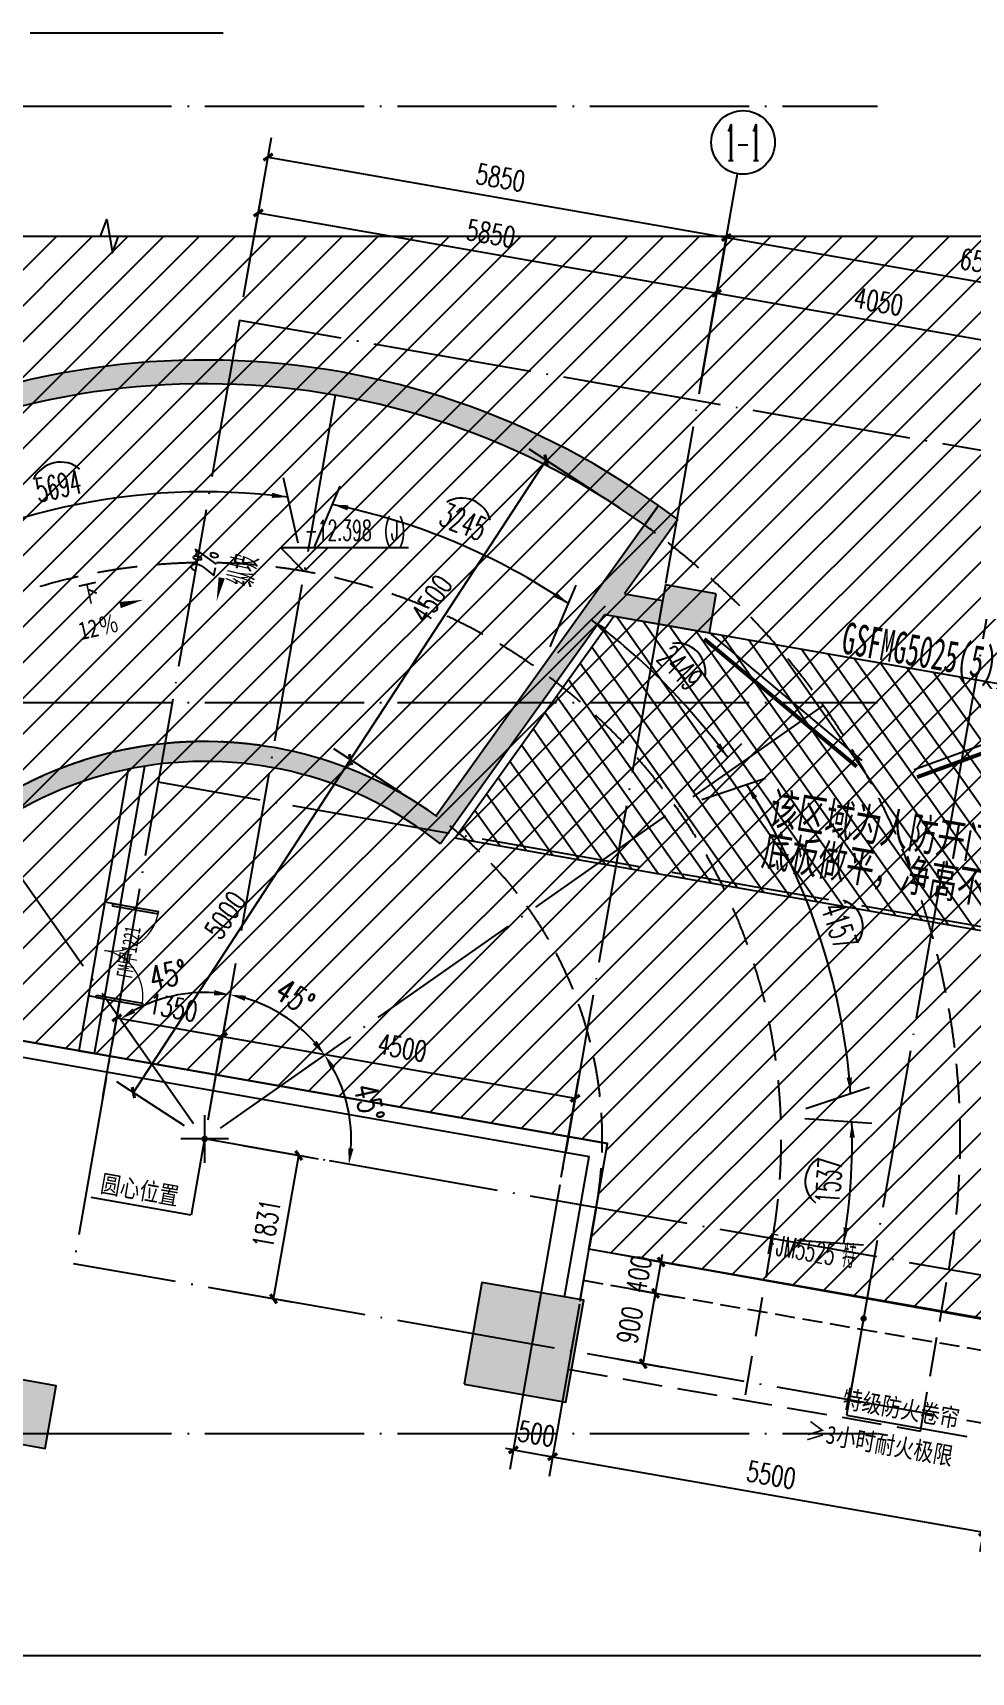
# Model space of a CAD drawing. Header units: millimetres. Extents: x 434053 to 1059003, y -2417481 to 936527.
# Drawn here: x 612413 to 624210, y -2043974 to -2023349 of the extents above; entities that cross this region are included whole.
import ezdxf
from ezdxf.enums import TextEntityAlignment as Align

# ---------------------------------------------------------------- set-up
doc = ezdxf.new("R2010")
doc.units = ezdxf.units.MM
doc.header["$LTSCALE"] = 1000
doc.header["$MEASUREMENT"] = 0
for name, pattern in [('DASH', [0.35, 0.25, -0.1]), ('DASHED2', [0.375, 0.25, -0.125]), ('DOTE', [2.42, 2, -0.2, 0.02, -0.2])]:
    doc.linetypes.add(name, pattern=pattern)
doc.layers.get('Defpoints').update_dxf_attribs({"color": 6})
for name, color, linetype in [('A-ANNO-DIMS', 3, 'Continuous'), ('A-ANNO-ELEV', 3, 'Continuous'), ('A-ANNO-LEAD', 3, 'Continuous'), ('A-ANNO-SYMB', 3, 'Continuous'), ('A-AXIS', 16, 'DOTE'), ('A-COLS', 6, 'Continuous'), ('A_WALL(防火墙)', 151, 'Continuous'), ('AXIS', 3, 'Continuous'), ('AXIS_TEXT', 7, 'Continuous'), ('COLUMN', 5, 'Continuous'), ('DIM_SYMB', 3, 'Continuous'), ('DOTE', 16, 'DOTE'), ('PUB_DIM', 83, 'Continuous'), ('PUB_HATCH', 8, 'Continuous'), ('PUB_TEXT', 7, 'Continuous'), ('WINDOW_TEXT', 7, 'Continuous'), ('人防墙', 6, 'Continuous'), ('人防平时标注', 42, 'Continuous'), ('人防门', 60, 'Continuous'), ('人防门编号', 73, 'Continuous'), ('车道中心线', 6, 'Continuous'), ('防火卷帘', 141, 'Continuous')]:
    doc.layers.add(name, color=color, linetype=linetype)
doc.layers.add('A-ANNO-TEXT', color=7, linetype='Continuous', lineweight=25)
doc.styles.add('_TCH_AXIS', font='COMPLEX', dxfattribs={"bigfont": 'GBCBIG'})
doc.styles.add('_TCH_DIM', font='SIMPLEX.shx', dxfattribs={"width": 0.8, "height": 3, "bigfont": 'GBCBIG.shx'})
doc.styles.add('_TCH_DIM_T3', font='SIMPLEX', dxfattribs={"width": 0.705882, "bigfont": 'GBCBIG'})
doc.styles.add('_TCH_WINDOW', font='SIMPLEX.shx', dxfattribs={"width": 0.8, "height": 3.5, "bigfont": 'GBCBIG.shx'})
doc.styles.add('COMPLEX', font='COMPLEX')
doc.styles.add('宋体', font='', dxfattribs={"width": 0.8})
doc.styles.add('标注宋体', font='', dxfattribs={"width": 0.6})
doc.styles.get('宋体').set_extended_font_data('SimSun')
doc.styles.get('标注宋体').set_extended_font_data('NSimSun')
doc.dimstyles.new('_TCH_ARCH&&100', dxfattribs={"dimtxt": 255, "dimasz": 100, "dimexe": 250, "dimexo": 300, "dimgap": 122.5, "dimtad": 1, "dimdec": 0, "dimzin": 0, "dimdsep": 46, "dimtxsty": '_TCH_DIM_T3', "dimblk": 'ARCHTICK', "dimcen": 0.09, "dimclrt": 7, "dimazin": 2, "dimtfac": 1, "dimtdec": 0, "dimtix": 1, "dimtmove": 2, "dimatfit": 3, "dimfxl": 1, "dimtolj": 1, "dimtzin": 0, "dimarcsym": 0})
doc.dimstyles.new('_TCH_ARROW&&100', dxfattribs={"dimtxt": 297.5, "dimasz": 200, "dimexe": 250, "dimexo": 300, "dimgap": 126.25, "dimtad": 1, "dimdec": 0, "dimzin": 0, "dimdsep": 46, "dimtxsty": '_TCH_DIM_T3', "dimcen": 0.09, "dimclrt": 7, "dimazin": 2, "dimtfac": 1, "dimtdec": 0, "dimtix": 1, "dimtmove": 2, "dimatfit": 3, "dimfxl": 1, "dimtolj": 1, "dimtzin": 0, "dimarcsym": 0})

# ---------------------------------------------------------------- blocks, each defined once
blk = doc.blocks.new('_FZH')
blk.add_lwpolyline([(-0.5, -0.5), (0.5, -0.5), (0.5, 0.5), (-0.5, 0.5)], close=True)
at = {"layer": 'PUB_HATCH'}
blk.add_solid([(-0.5, -0.5), (0.5, -0.5), (-0.5, 0.5), (0.5, 0.5)], dxfattribs=at)
blk = doc.blocks.new('sdfsfhfgh')
at = {"layer": 'A-COLS', "xscale": 800.000000000734, "yscale": 499.9999999984754, "zscale": 499.9999999984754, "rotation": 260.0413192127683}
blk.add_blockref('_FZH', (5359, 66551), dxfattribs=at)
blk = doc.blocks.new('asdfagfagasdgagadfgsdhgd$DorLib2D$00000211')
at = {"color": 0}
for p, q in [((-0.5, 0.05), (-0.067, 0.3)), ((0.5, 0.05), (0.067, 0.3))]:
    blk.add_line(p, q, dxfattribs=at)
at = {"color": 0, "const_width": 0.01}
for points in [[(-0.51, 0.0673), (-0.077, 0.3173)], [(0.51, 0.0673), (0.077, 0.3173)]]:
    blk.add_lwpolyline(points, dxfattribs=at)
blk = doc.blocks.new('asdfagfagasdgagadfgsdhgd$DorLib2D$00000002')
for p, q in [((-0.5, 0), (-0.5, 0.4875)), ((-0.475, 0.4875), (-0.5, 0.4875)), ((-0.475, 0), (-0.475, 0.4875)), ((0.475, 0), (0.475, 0.4875)), ((0.475, 0.4875), (0.5, 0.4875)), ((0.5, 0), (0.5, 0.4875)), ((-0.5, 0), (-0.475, 0)), ((0.5, 0), (0.475, 0))]:
    blk.add_line(p, q)
at = {"lineweight": 13}
for centre, start, end in [((-0.4875, 0), 0, 88.53072), ((0.4875, 0), 91.46928, 180)]:
    blk.add_arc(centre, 0.4875, start, end, dxfattribs=at)
blk = doc.blocks.new('asdfagfag20220519-rf2')
at = {"layer": 'PUB_HATCH'}
for points in [[(59465, 30525, 0.318386), (48133, 30580), (48305, 30335, -0.318386), (59290, 30281)], [(59465, 30525), (58657, 29397), (58829, 29323), (59040, 29416), (59709, 30350)], [(59466, 29037), (60106, 28924), (60193, 29417), (59553, 29529)], [(58829, 29323), (58657, 29397), (56670, 26622), (56724, 26268), (58791, 29155)], [(58829, 29323), (58791, 29155), (59466, 29037), (59518, 29332), (59040, 29416)], [(52991, 27244), (52951, 27491, 0.112741), (50889, 26650), (51032, 26446, -0.112741)], [(56724, 26268), (56670, 26622, 0.198519), (52951, 27491), (52991, 27244, -0.212239)]]:
    blk.add_hatch(color=256, dxfattribs=at).paths.add_polyline_path(points)
at = {"layer": '人防平时标注'}
h = blk.add_hatch(dxfattribs=at)
h.set_pattern_fill('ANSI31', color=8, scale=150, angle=-99.9588)
h.set_pattern_definition([(305.0412493, (-1211599, 10061099.1), (194.962199, 136.7232845), [])])
h.paths.add_polyline_path([(65411, 24845), (65411, 24873), (65201, 24948), (65621, 25022), (65411, 25098), (65411, 27993), (58907, 29135), (56906, 26339)])
at = {"layer": '人防墙'}
for p, q in [((59465, 30525), (58657, 29397)), ((59709, 30350), (59040, 29416)), ((59290, 30281), (59465, 30525)), ((59709, 30350), (59465, 30525)), ((59553, 29529), (59466, 29037)), ((60193, 29417), (59553, 29529)), ((58657, 29397), (56670, 26622)), ((59040, 29416), (59518, 29332)), ((59518, 29332), (59466, 29037)), ((60106, 28924), (60193, 29417)), ((58791, 29155), (56724, 26268)), ((58791, 29155), (59466, 29037)), ((59466, 29037), (60106, 28924)), ((52703, 25503), (53009, 27247)), ((52800, 27209), (52506, 25538)), ((52506, 25538), (52703, 25503)), ((52299, 24356), (52178, 23666)), ((52496, 24321), (52299, 24356)), ((52375, 23632), (52496, 24321)), ((52178, 23666), (52375, 23632))]:
    blk.add_line(p, q, dxfattribs=at)
for radius, start, end in [(9800, 54.3983, 125.0412), (9500, 54.3983, 125.0412), (5000, 99.3116, 125.0413), (5000, 54.3983, 99.3116), (4750, 99.3116, 125.0413), (4750, 51.3813, 99.3116)]:
    blk.add_arc((53760, 22557), radius, start, end, dxfattribs=at)
at = {"layer": '人防平时标注'}
blk.add_lwpolyline([(65411, 24845), (56906, 26339), (58907, 29135), (65411, 27993)], dxfattribs=at)
at = {"layer": '人防门'}
for p, q in [((52506, 25538, 0), (52299, 24356, 0)), ((52703, 25503, 0), (52496, 24321, 0))]:
    blk.add_line(p, q, dxfattribs=at)
at = {"layer": '人防门', "ltscale": 1000, "xscale": -5000, "yscale": 5000, "zscale": 500, "rotation": 170.0406541866757}
blk.add_blockref('asdfagfagasdgagadfgsdhgd$DorLib2D$00000211', (62612, 28738), dxfattribs=at)
at = {"layer": '人防门', "xscale": 1200, "yscale": 1200, "zscale": 200, "rotation": 260.0407944790085}
blk.add_blockref('asdfagfagasdgagadfgsdhgd$DorLib2D$00000002', (52501, 24929), dxfattribs=at)
at = {"layer": '人防平时标注', "style": '标注宋体', "width": 0.65}
for s, p in [('该区域为人防开门范围，', (60840, 26534)), ('底板做平，净高不小于2.8米', (60748, 26007))]:
    blk.add_text(s, height=400, rotation=350.0412, dxfattribs=at).set_placement(p)
at = {"layer": '人防门编号', "style": '标注宋体', "width": 0.6}
for s, height, rotation, p in [('GSFMG5025(5)', 400, 350.0412, (61751, 28671)), ('FM甲1221', 200, 80.0402, (52846, 24567))]:
    blk.add_text(s, height=height, rotation=rotation, dxfattribs=at).set_placement(p)
blk = doc.blocks.new('sdfgsdfghfh')
at = {"layer": 'A-AXIS'}
for p, q in [((12449371.2, 1078989.8), (12486866.8, 1078989.8)), ((12449371.2, 1071489.8), (12486866.8, 1071489.8)), ((12449371.2, 1062289.8), (12486866.8, 1062289.8))]:
    blk.add_line(p, q, dxfattribs=at)
blk = doc.blocks.new('_ArchTick')
at = {"color": 0, "linetype": 'ByBlock', "const_width": 0.4}
blk.add_lwpolyline([(-0.5, -0.5), (0.5, 0.5)], dxfattribs=at)
blk = doc.blocks.new('*D2559')
at = {"layer": 'AXIS', "color": 0, "lineweight": -2, "transparency": 16777216}
for p, q in [((20759, 83163), (22047, 82937)), ((19716, 71112), (21800, 82980)), ((18675, 71295), (19963, 71069))]:
    blk.add_line(p, q, dxfattribs=at)
at = {"layer": 'Defpoints', "color": 0, "transparency": 16777216}
for p in [(20463, 83215), (21800, 82980), (18379, 71346)]:
    blk.add_point(p, dxfattribs=at)
at = {"layer": 'AXIS', "color": 0, "lineweight": -2, "transparency": 16777216, "xscale": 100, "yscale": 100, "zscale": 100}
for p, rotation in [((21800, 82980), 80.04131920949962), ((19716, 71112), 260.0413192094996)]:
    blk.add_blockref('_ArchTick', p, dxfattribs=dict(at, rotation=rotation))
at = {"layer": 'AXIS', "color": 7, "transparency": 16777216, "insert": (20512, 77089), "char_height": 255, "attachment_point": 5, "rotation": 80.0413, "style": '_TCH_DIM_T3'}
blk.add_mtext('\\A1;12050', dxfattribs=at)
blk = doc.blocks.new('*D2560')
at = {"layer": 'AXIS', "color": 0, "lineweight": -2, "transparency": 16777216}
for p, q in [((19304, 71184), (20367, 77242)), ((20069, 77294), (20614, 77198)), ((19006, 71237), (19550, 71141))]:
    blk.add_line(p, q, dxfattribs=at)
at = {"layer": 'Defpoints', "color": 0, "transparency": 16777216}
for p in [(19774, 77346), (20367, 77242), (18710, 71288)]:
    blk.add_point(p, dxfattribs=at)
at = {"layer": 'AXIS', "color": 0, "lineweight": -2, "transparency": 16777216, "xscale": 100, "yscale": 100, "zscale": 100}
for p, rotation in [((20367, 77242), 80.04131921271001), ((19304, 71184), 260.04131921271)]:
    blk.add_blockref('_ArchTick', p, dxfattribs=dict(at, rotation=rotation))
at = {"layer": 'AXIS', "color": 7, "transparency": 16777216, "insert": (19589, 74608), "char_height": 255, "attachment_point": 5, "rotation": 80.0413, "style": '_TCH_DIM_T3'}
blk.add_mtext('\\A1;6150', dxfattribs=at)
blk = doc.blocks.new('*D2561')
at = {"layer": 'AXIS', "color": 0, "lineweight": -2, "transparency": 16777216}
for p, q in [((20367, 77242), (21388, 83053)), ((21090, 83105), (21634, 83009)), ((20069, 77294), (20614, 77198))]:
    blk.add_line(p, q, dxfattribs=at)
at = {"layer": 'Defpoints', "color": 0, "transparency": 16777216}
for p in [(20794, 83157), (21388, 83053), (19774, 77346)]:
    blk.add_point(p, dxfattribs=at)
at = {"layer": 'AXIS', "color": 0, "lineweight": -2, "transparency": 16777216, "xscale": 100, "yscale": 100, "zscale": 100}
for p, rotation in [((21388, 83053), 80.04131921271005), ((20367, 77242), 260.0413192127101)]:
    blk.add_blockref('_ArchTick', p, dxfattribs=dict(at, rotation=rotation))
at = {"layer": 'AXIS', "color": 7, "transparency": 16777216, "insert": (20631, 80190), "char_height": 255, "attachment_point": 5, "rotation": 80.0413, "style": '_TCH_DIM_T3'}
blk.add_mtext('\\A1;5900', dxfattribs=at)
blk = doc.blocks.new('*D2562')
at = {"layer": 'AXIS', "color": 0, "lineweight": -2, "transparency": 16777216}
for p, q in [((8682, 85588), (9034, 87593)), ((8991, 87347), (14753, 86336)), ((14444, 84576), (14796, 86582))]:
    blk.add_line(p, q, dxfattribs=at)
at = {"layer": 'Defpoints', "color": 0, "transparency": 16777216}
for p in [(14753, 86336), (8630, 85293), (14392, 84281)]:
    blk.add_point(p, dxfattribs=at)
at = {"layer": 'AXIS', "color": 0, "lineweight": -2, "transparency": 16777216, "xscale": 100, "yscale": 100, "zscale": 100}
for p, rotation in [((8991, 87347), 170.041319212712), ((14753, 86336), 350.0413192127119)]:
    blk.add_blockref('_ArchTick', p, dxfattribs=dict(at, rotation=rotation))
at = {"layer": 'AXIS', "color": 7, "transparency": 16777216, "insert": (11915, 87088), "char_height": 255, "attachment_point": 5, "rotation": 350.0413, "style": '_TCH_DIM_T3'}
blk.add_mtext('\\A1;5850', dxfattribs=at)
blk = doc.blocks.new('*D2563')
at = {"layer": 'AXIS', "color": 0, "lineweight": -2, "transparency": 16777216}
for p, q in [((14444, 84576), (14796, 86582)), ((14753, 86336), (21155, 85211)), ((20846, 83452), (21198, 85458))]:
    blk.add_line(p, q, dxfattribs=at)
at = {"layer": 'Defpoints', "color": 0, "transparency": 16777216}
for p in [(21155, 85211), (14392, 84281), (20794, 83157)]:
    blk.add_point(p, dxfattribs=at)
at = {"layer": 'AXIS', "color": 0, "lineweight": -2, "transparency": 16777216, "xscale": 100, "yscale": 100, "zscale": 100}
for p, rotation in [((14753, 86336), 170.0413192127121), ((21155, 85211), 350.0413192127121)]:
    blk.add_blockref('_ArchTick', p, dxfattribs=dict(at, rotation=rotation))
at = {"layer": 'AXIS', "color": 7, "transparency": 16777216, "insert": (17997, 86020), "char_height": 255, "attachment_point": 5, "rotation": 350.0413, "style": '_TCH_DIM_T3'}
blk.add_mtext('\\A1;6500', dxfattribs=at)
blk = doc.blocks.new('*D2564')
at = {"layer": 'AXIS', "color": 0, "lineweight": -2, "transparency": 16777216}
for p, q in [((8682, 85588), (8911, 86891)), ((8868, 86645), (14630, 85633)), ((14444, 84576), (14673, 85879))]:
    blk.add_line(p, q, dxfattribs=at)
at = {"layer": 'Defpoints', "color": 0, "transparency": 16777216}
for p in [(14630, 85633), (8630, 85293), (14392, 84281)]:
    blk.add_point(p, dxfattribs=at)
at = {"layer": 'AXIS', "color": 0, "lineweight": -2, "transparency": 16777216, "xscale": 100, "yscale": 100, "zscale": 100}
for p, rotation in [((8868, 86645), 170.0413192127131), ((14630, 85633), 350.0413192127131)]:
    blk.add_blockref('_ArchTick', p, dxfattribs=dict(at, rotation=rotation))
at = {"layer": 'AXIS', "color": 7, "transparency": 16777216, "insert": (11792, 86385), "char_height": 255, "attachment_point": 5, "rotation": 350.0413, "style": '_TCH_DIM_T3'}
blk.add_mtext('\\A1;5850', dxfattribs=at)
blk = doc.blocks.new('*D2565')
at = {"layer": 'AXIS', "color": 0, "lineweight": -2, "transparency": 16777216}
for p, q in [((14444, 84576), (14673, 85879)), ((14630, 85633), (18619, 84933)), ((18433, 83876), (18662, 85179))]:
    blk.add_line(p, q, dxfattribs=at)
at = {"layer": 'Defpoints', "color": 0, "transparency": 16777216}
for p in [(18619, 84933), (14392, 84281), (18381, 83581)]:
    blk.add_point(p, dxfattribs=at)
at = {"layer": 'AXIS', "color": 0, "lineweight": -2, "transparency": 16777216, "xscale": 100, "yscale": 100, "zscale": 100}
for p, rotation in [((14630, 85633), 170.0413192127131), ((18619, 84933), 350.0413192127131)]:
    blk.add_blockref('_ArchTick', p, dxfattribs=dict(at, rotation=rotation))
at = {"layer": 'AXIS', "color": 7, "transparency": 16777216, "insert": (16667, 85529), "char_height": 255, "attachment_point": 5, "rotation": 350.0413, "style": '_TCH_DIM_T3'}
blk.add_mtext('\\A1;4050', dxfattribs=at)
blk = doc.blocks.new('*D2566')
at = {"layer": 'AXIS', "color": 0, "lineweight": -2, "transparency": 16777216}
for p, q in [((18433, 83876), (18662, 85179)), ((18619, 84933), (21032, 84509)), ((20846, 83452), (21075, 84755))]:
    blk.add_line(p, q, dxfattribs=at)
at = {"layer": 'Defpoints', "color": 0, "transparency": 16777216}
for p in [(21032, 84509), (18381, 83581), (20794, 83157)]:
    blk.add_point(p, dxfattribs=at)
at = {"layer": 'AXIS', "color": 0, "lineweight": -2, "transparency": 16777216, "xscale": 100, "yscale": 100, "zscale": 100}
for p, rotation in [((18619, 84933), 170.0413192127132), ((21032, 84509), 350.0413192127132)]:
    blk.add_blockref('_ArchTick', p, dxfattribs=dict(at, rotation=rotation))
at = {"layer": 'AXIS', "color": 7, "transparency": 16777216, "insert": (19868, 84967), "char_height": 255, "attachment_point": 5, "rotation": 350.0413, "style": '_TCH_DIM_T3'}
blk.add_mtext('\\A1;2450', dxfattribs=at)
blk = doc.blocks.new('_AXISO')
blk.add_circle((0, 0), 0.5)
at = {"layer": 'AXIS_TEXT', "style": 'COMPLEX', "width": 1.041667}
blk.add_attdef('A', text='', height=0.56, dxfattribs=at).set_placement((-0.25, -0.28), (0.25, -0.28), align=Align.FIT)
blk = doc.blocks.new('*D1590')
at = {"layer": 'A-ANNO-DIMS', "color": 0, "lineweight": -2, "transparency": 16777216}
for p, q in [((614624, -2036970), (614842, -2035729)), ((614799, -2035976), (619231, -2036754)), ((619056, -2037748), (619274, -2036508))]:
    blk.add_line(p, q, dxfattribs=at)
at = {"layer": 'Defpoints', "color": 0, "transparency": 16777216}
for p in [(619231, -2036754), (614572, -2037266), (619004, -2038044)]:
    blk.add_point(p, dxfattribs=at)
at = {"layer": 'A-ANNO-DIMS', "color": 0, "lineweight": -2, "transparency": 16777216, "xscale": 100, "yscale": 100, "zscale": 100}
for p, rotation in [((614799, -2035976), 170.0413192126909), ((619231, -2036754), 350.0413192126909)]:
    blk.add_blockref('_ArchTick', p, dxfattribs=dict(at, rotation=rotation))
at = {"layer": 'A-ANNO-DIMS', "color": 7, "transparency": 16777216, "insert": (617058, -2036118), "char_height": 255, "attachment_point": 5, "rotation": 350.0413, "style": '_TCH_DIM_T3'}
blk.add_mtext('\\A1;4500', dxfattribs=at)
blk = doc.blocks.new('*D1591')
at = {"layer": 'A-ANNO-DIMS', "color": 0, "lineweight": -2, "transparency": 16777216}
for p, q in [((613294, -2036737), (613512, -2035496)), ((613469, -2035742), (614799, -2035976)), ((614624, -2036970), (614842, -2035729))]:
    blk.add_line(p, q, dxfattribs=at)
at = {"layer": 'Defpoints', "color": 0, "transparency": 16777216}
for p in [(614799, -2035976), (613242, -2037032), (614572, -2037266)]:
    blk.add_point(p, dxfattribs=at)
at = {"layer": 'A-ANNO-DIMS', "color": 0, "lineweight": -2, "transparency": 16777216, "xscale": 100, "yscale": 100, "zscale": 100}
for p, rotation in [((613469, -2035742), 170.0413192126913), ((614799, -2035976), 350.0413192126913)]:
    blk.add_blockref('_ArchTick', p, dxfattribs=dict(at, rotation=rotation))
at = {"layer": 'A-ANNO-DIMS', "color": 7, "transparency": 16777216, "insert": (614177, -2035613), "char_height": 255, "attachment_point": 5, "rotation": 350.0413, "style": '_TCH_DIM_T3'}
blk.add_mtext('\\A1;1350', dxfattribs=at)
blk = doc.blocks.new('*D1601')
at = {"layer": 'A-ANNO-DIMS', "color": 0, "lineweight": -2, "transparency": 16777216}
for p, q in [((615999, -2036265), (615876, -2036351)), ((616289, -2037567), (616141, -2037541))]:
    blk.add_line(p, q, dxfattribs=at)
blk.add_arc((614572, -2037266), 1843, 356.2613, 28.8208, dxfattribs=at)
at = {"layer": 'A-ANNO-DIMS', "color": 0, "transparency": 16777216}
for points in [[(616159, -2036395), (616215, -2036359), (616081, -2036207)], [(616444, -2037390), (616378, -2037382), (616387, -2037584)]]:
    blk.add_solid(points, dxfattribs=at)
at = {"layer": 'Defpoints', "color": 0, "transparency": 16777216}
for p in [(616245, -2036093), (616408, -2037104), (614572, -2037266), (616584, -2037619)]:
    blk.add_point(p, dxfattribs=at)
at = {"layer": 'A-ANNO-DIMS', "color": 7, "transparency": 16777216, "insert": (616640, -2036806), "char_height": 297.5, "attachment_point": 5, "rotation": 282.5411, "style": '_TCH_DIM_T3'}
blk.add_mtext('\\A1;45°', dxfattribs=at)
blk = doc.blocks.new('*D1602')
at = {"layer": 'A-ANNO-DIMS', "color": 0, "lineweight": -2, "transparency": 16777216}
for p, q in [((614874, -2035549), (614848, -2035696)), ((615999, -2036265), (615876, -2036351))]:
    blk.add_line(p, q, dxfattribs=at)
blk.add_arc((614572, -2037266), 1843, 41.2617, 73.8208, dxfattribs=at)
at = {"layer": 'A-ANNO-DIMS', "color": 0, "transparency": 16777216}
for points in [[(615078, -2035528), (615093, -2035463), (614891, -2035450)], [(615984, -2036029), (615931, -2036071), (616081, -2036207)]]:
    blk.add_solid(points, dxfattribs=at)
at = {"layer": 'Defpoints', "color": 0, "transparency": 16777216}
for p in [(614925, -2035253), (615756, -2035853), (616245, -2036093), (614572, -2037266)]:
    blk.add_point(p, dxfattribs=at)
at = {"layer": 'A-ANNO-DIMS', "color": 7, "transparency": 16777216, "insert": (615709, -2035478), "char_height": 297.5, "attachment_point": 5, "rotation": 327.5412, "style": '_TCH_DIM_T3'}
blk.add_mtext('\\A1;45°', dxfattribs=at)
blk = doc.blocks.new('*D1603')
at = {"layer": 'A-ANNO-DIMS', "color": 0, "lineweight": -2, "transparency": 16777216}
for p, q in [((614874, -2035549), (614848, -2035696)), ((613571, -2035838), (613657, -2035961))]:
    blk.add_line(p, q, dxfattribs=at)
blk.add_arc((614572, -2037266), 1843, 86.2617, 118.8208, dxfattribs=at)
at = {"layer": 'A-ANNO-DIMS', "color": 0, "transparency": 16777216}
for points in [[(614696, -2035393), (614688, -2035460), (614891, -2035450)], [(613701, -2035679), (613666, -2035623), (613514, -2035757)]]:
    blk.add_solid(points, dxfattribs=at)
at = {"layer": 'Defpoints', "color": 0, "transparency": 16777216}
for p in [(614925, -2035253), (614410, -2035430), (613399, -2035593), (614572, -2037266)]:
    blk.add_point(p, dxfattribs=at)
at = {"layer": 'A-ANNO-DIMS', "color": 7, "transparency": 16777216, "insert": (614112, -2035198), "char_height": 297.5, "attachment_point": 5, "rotation": 12.5412, "style": '_TCH_DIM_T3'}
blk.add_mtext('\\A1;45°', dxfattribs=at)
blk = doc.blocks.new('*D1604')
at = {"layer": 'A-ANNO-DIMS', "color": 0, "lineweight": -2, "transparency": 16777216}
for p, q in [((615050, -2037349), (616002, -2037517)), ((615439, -2039277), (615756, -2037473)), ((614733, -2039153), (615686, -2039320))]:
    blk.add_line(p, q, dxfattribs=at)
at = {"layer": 'Defpoints', "color": 0, "transparency": 16777216}
for p in [(614754, -2037298), (615756, -2037473), (614438, -2039101)]:
    blk.add_point(p, dxfattribs=at)
at = {"layer": 'A-ANNO-DIMS', "color": 0, "lineweight": -2, "transparency": 16777216, "xscale": 100, "yscale": 100, "zscale": 100}
for p, rotation in [((615756, -2037473), 80.04131921270793), ((615439, -2039277), 260.0413192127079)]:
    blk.add_blockref('_ArchTick', p, dxfattribs=dict(at, rotation=rotation))
at = {"layer": 'A-ANNO-DIMS', "color": 7, "transparency": 16777216, "insert": (615352, -2038332), "char_height": 255, "attachment_point": 5, "rotation": 80.0413, "style": '_TCH_DIM_T3'}
blk.add_mtext('\\A1;1831', dxfattribs=at)
blk = doc.blocks.new('*D1605')
at = {"layer": 'A-ANNO-DIMS', "color": 0, "lineweight": -2, "transparency": 16777216}
for p, q in [((617051, -2032913), (616198, -2032357)), ((613677, -2036682), (616407, -2032493)), ((614321, -2037102), (613467, -2036545))]:
    blk.add_line(p, q, dxfattribs=at)
at = {"layer": 'Defpoints', "color": 0, "transparency": 16777216}
for p in [(616407, -2032493), (617303, -2033077), (614572, -2037266)]:
    blk.add_point(p, dxfattribs=at)
at = {"layer": 'A-ANNO-DIMS', "color": 0, "lineweight": -2, "transparency": 16777216, "xscale": 100, "yscale": 100, "zscale": 100}
for p, rotation in [((616407, -2032493), 56.89911814805754), ((613677, -2036682), 236.8991181480575)]:
    blk.add_blockref('_ArchTick', p, dxfattribs=dict(at, rotation=rotation))
at = {"layer": 'A-ANNO-DIMS', "color": 7, "transparency": 16777216, "insert": (614833, -2034451), "char_height": 255, "attachment_point": 5, "rotation": 56.8991, "style": '_TCH_DIM_T3'}
blk.add_mtext('\\A1;5000', dxfattribs=at)
blk = doc.blocks.new('*D1606')
at = {"layer": 'A-ANNO-DIMS', "color": 0, "lineweight": -2, "transparency": 16777216}
for p, q in [((616407, -2032493), (618865, -2028724)), ((619509, -2029144), (618655, -2028587)), ((617051, -2032913), (616198, -2032357))]:
    blk.add_line(p, q, dxfattribs=at)
at = {"layer": 'Defpoints', "color": 0, "transparency": 16777216}
for p in [(618865, -2028724), (619760, -2029308), (617303, -2033077)]:
    blk.add_point(p, dxfattribs=at)
at = {"layer": 'A-ANNO-DIMS', "color": 0, "lineweight": -2, "transparency": 16777216, "xscale": 100, "yscale": 100, "zscale": 100}
for p, rotation in [((618865, -2028724), 56.89911814805679), ((616407, -2032493), 236.8991181480568)]:
    blk.add_blockref('_ArchTick', p, dxfattribs=dict(at, rotation=rotation))
at = {"layer": 'A-ANNO-DIMS', "color": 7, "transparency": 16777216, "insert": (617427, -2030472), "char_height": 255, "attachment_point": 5, "rotation": 56.8991, "style": '_TCH_DIM_T3'}
blk.add_mtext('\\A1;4500', dxfattribs=at)
blk = doc.blocks.new('*D1607')
at = {"layer": 'A-ANNO-DIMS', "color": 0, "lineweight": -2, "transparency": 16777216}
for p, q in [((618791, -2039257), (618411, -2041423)), ((619284, -2039343), (618903, -2041510)), ((618454, -2041177), (618356, -2041160)), ((618454, -2041177), (618947, -2041263)), ((618947, -2041263), (619045, -2041281))]:
    blk.add_line(p, q, dxfattribs=at)
at = {"layer": 'Defpoints', "color": 0, "transparency": 16777216}
for p in [(618843, -2038961), (619336, -2039048), (618947, -2041263)]:
    blk.add_point(p, dxfattribs=at)
at = {"layer": 'A-ANNO-DIMS', "color": 0, "lineweight": -2, "transparency": 16777216, "xscale": 100, "yscale": 100, "zscale": 100}
for p, rotation in [((618454, -2041177), 350.0413192125338), ((618947, -2041263), 170.0413192125338)]:
    blk.add_blockref('_ArchTick', p, dxfattribs=dict(at, rotation=rotation))
at = {"layer": 'A-ANNO-DIMS', "color": 7, "transparency": 16777216, "insert": (618744, -2040974), "char_height": 255, "attachment_point": 5, "rotation": 350.0413, "style": '_TCH_DIM_T3'}
blk.add_mtext('\\A1;500', dxfattribs=at)
blk = doc.blocks.new('*D1608')
at = {"layer": 'A-ANNO-DIMS', "color": 0, "lineweight": -2, "transparency": 16777216}
for p, q in [((619284, -2039343), (618903, -2041510)), ((624701, -2040294), (624320, -2042461)), ((618947, -2041263), (624364, -2042214))]:
    blk.add_line(p, q, dxfattribs=at)
at = {"layer": 'Defpoints', "color": 0, "transparency": 16777216}
for p in [(619336, -2039048), (624753, -2039999), (624364, -2042214)]:
    blk.add_point(p, dxfattribs=at)
at = {"layer": 'A-ANNO-DIMS', "color": 0, "lineweight": -2, "transparency": 16777216, "xscale": 100, "yscale": 100, "zscale": 100}
for p, rotation in [((618947, -2041263), 170.0413192125232), ((624364, -2042214), 350.0413192125233)]:
    blk.add_blockref('_ArchTick', p, dxfattribs=dict(at, rotation=rotation))
at = {"layer": 'A-ANNO-DIMS', "color": 7, "transparency": 16777216, "insert": (621698, -2041493), "char_height": 255, "attachment_point": 5, "rotation": 350.0413, "style": '_TCH_DIM_T3'}
blk.add_mtext('\\A1;5500', dxfattribs=at)
blk = doc.blocks.new('*D1610')
at = {"layer": 'Defpoints', "color": 0, "transparency": 16777216}
for p in [(619631, -2039099), (620242, -2039207), (619475, -2039985)]:
    blk.add_point(p, dxfattribs=at)
at = {"layer": 'PUB_DIM', "color": 0, "lineweight": -2, "transparency": 16777216}
for p, q in [((619926, -2039151), (620488, -2039250)), ((620086, -2040093), (620242, -2039207)), ((619771, -2040037), (620333, -2040136))]:
    blk.add_line(p, q, dxfattribs=at)
at = {"layer": 'PUB_DIM', "color": 0, "lineweight": -2, "transparency": 16777216, "xscale": 100, "yscale": 100, "zscale": 100}
for p, rotation in [((620242, -2039207), 80.02486925593269), ((620086, -2040093), 260.0248692559326)]:
    blk.add_blockref('_ArchTick', p, dxfattribs=dict(at, rotation=rotation))
at = {"layer": 'PUB_DIM', "color": 7, "transparency": 16777216, "insert": (619918, -2039607), "char_height": 255, "attachment_point": 5, "rotation": 80.0249, "style": '_TCH_DIM_T3'}
blk.add_mtext('\\A1;900', dxfattribs=at)
blk = doc.blocks.new('*D1611')
at = {"layer": 'Defpoints', "color": 0, "transparency": 16777216}
for p in [(619700, -2038705), (620312, -2038813), (619631, -2039099)]:
    blk.add_point(p, dxfattribs=at)
at = {"layer": 'PUB_DIM', "color": 0, "lineweight": -2, "transparency": 16777216}
for p, q in [((619996, -2038757), (620558, -2038856)), ((620242, -2039207), (620312, -2038813)), ((620312, -2038813), (620329, -2038714)), ((619926, -2039151), (620488, -2039250)), ((620242, -2039207), (620225, -2039305))]:
    blk.add_line(p, q, dxfattribs=at)
at = {"layer": 'PUB_DIM', "color": 0, "lineweight": -2, "transparency": 16777216, "xscale": 100, "yscale": 100, "zscale": 100}
for p, rotation in [((620312, -2038813), 260.0248692559326), ((620242, -2039207), 80.02486925593254)]:
    blk.add_blockref('_ArchTick', p, dxfattribs=dict(at, rotation=rotation))
at = {"layer": 'PUB_DIM', "color": 7, "transparency": 16777216, "insert": (620031, -2038966), "char_height": 255, "attachment_point": 5, "rotation": 80.0249, "style": '_TCH_DIM_T3'}
blk.add_mtext('\\A1;400', dxfattribs=at)
blk = doc.blocks.new('$DorLib2D$00000037')
at = {"linetype": 'DASH'}
blk.add_line((0.5, 0), (-0.5, 0), dxfattribs=at)
blk = doc.blocks.new('gbsfdgdreer')
at = {"layer": 'A-AXIS'}
for p, q in [((14753, 86335.5), (12308.3, 72412.5)), ((18742, 85635.2), (16297.3, 71712.1)), ((8630.4, 85292.6), (6546.5, 73424.2)), ((21828.3, 82975.3), (8630.4, 85292.6)), ((21155, 85211.5), (18710.4, 71288.4)), ((20808, 77164.2), (7610, 79481.5)), ((19744.4, 71106.8), (6546.5, 73424.2))]:
    blk.add_line(p, q, dxfattribs=at)
at = {"layer": 'AXIS'}
for p, q in [((14419, 84433.6), (14893.9, 87138)), ((18408, 83733.2), (18882.9, 86437.6)), ((20821.1, 83309.5), (21295.9, 86013.9)), ((20475.4, 83212.8), (22046.5, 82937)), ((19455, 77401.7), (21026.2, 77125.9)), ((18391.5, 71344.4), (19962.6, 71068.5))]:
    blk.add_line(p, q, dxfattribs=at)
for centre in [(22401.1, 82874.7), (21380.8, 77063.6), (20317.2, 71006.3)]:
    blk.add_circle(centre, 360, dxfattribs=at)
ref = blk.add_blockref('_AXISO', (14963.1, 87532), dxfattribs=dict(at, xscale=800, yscale=800, zscale=800))
ref.add_attrib('A', '1-1', dxfattribs={"layer": 'AXIS_TEXT', "height": 452.55, "style": '_TCH_AXIS', "width": 0.42}).set_placement((14736.8, 87305.7), (15189.3, 87305.7), align=Align.FIT)
ref = blk.add_blockref('_AXISO', (18952, 86831.6), dxfattribs=dict(at, xscale=800, yscale=800, zscale=800))
ref.add_attrib('A', '1-2', dxfattribs={"layer": 'AXIS_TEXT', "height": 452.55, "style": '_TCH_AXIS', "width": 0.381818}).set_placement((18725.8, 86605.3), (19178.3, 86605.3), align=Align.FIT)
ref = blk.add_blockref('_AXISO', (21365.1, 86407.9), dxfattribs=dict(at, xscale=800, yscale=800, zscale=800))
ref.add_attrib('A', '1-3', dxfattribs={"layer": 'AXIS_TEXT', "height": 452.55, "style": '_TCH_AXIS', "width": 0.381818}).set_placement((21138.8, 86181.6), (21591.4, 86181.6), align=Align.FIT)
at = {"layer": 'AXIS_TEXT', "style": '_TCH_AXIS'}
for s, width, p, p2 in [('1-M', 0.33871, (22197.4, 82671.1), (22604.7, 82671.1)), ('1-L', 0.375, (21177.1, 76859.9), (21584.4, 76859.9)), ('1-K', 0.35, (20113.5, 70802.6), (20520.8, 70802.6))]:
    blk.add_text(s, height=407.29, dxfattribs=dict(at, width=width)).set_placement(p, p2, align=Align.FIT)
at = {"layer": 'AXIS'}
for p1, p2, distance, picture, middle in [((8630.4, 85292.6), (14392.2, 84280.9), 2086.1, '*D2562', (11915.3, 87087.6)), ((8630.4, 85292.6), (14392.2, 84280.9), 1372.9, '*D2564', (11792, 86385.2)), ((14392.2, 84280.9), (20794.3, 83156.8), 2086.1, '*D2563', (17997.2, 86019.7)), ((14392.2, 84280.9), (18381.2, 83580.5), 1372.9, '*D2565', (16667.4, 85529.2)), ((18381.2, 83580.5), (20794.3, 83156.8), 1372.9, '*D2566', (19868.4, 84967.1)), ((18379.5, 71346.5), (20463.4, 83214.9), -1357.3, '*D2559', (20512.1, 77089.2)), ((19773.9, 77345.7), (20794.3, 83156.8), -602.4, '*D2561', (20631.2, 80190.3))]:
    dim = blk.add_aligned_dim(p1=p1, p2=p2, distance=distance, dimstyle='_TCH_ARCH&&100', dxfattribs=at)
    dim.commit()
    dim.dimension.update_dxf_attribs({"geometry": picture, "text_midpoint": middle})
dim = blk.add_linear_dim(base=(20367.3, 77241.5), p1=(18710.4, 71288.4), p2=(19773.9, 77345.7), angle=80.04132, dimstyle='_TCH_ARCH&&100', dxfattribs=at)
dim.commit()
dim.dimension.update_dxf_attribs({"geometry": '*D2560', "text_midpoint": (19589.3, 74608.2), "dimtype": 161})

msp = doc.modelspace()

# ---------------------------------------------------------------- hatches: boundary and pattern name
h = msp.add_hatch()
h.set_pattern_fill('ANSI31', color=8, scale=200)
h.set_pattern_definition([(45, (-1713816.56, -1484594.14), (-224.506403, 224.506403), [])])
h.paths.add_polyline_path([(626240.9, -2039873.9), (619404.9, -2038653.7), (619638.5, -2037323.5), (611373.6, -2035872.3), (600532.7, -2035872.3), (600532.7, -2025908.4), (626223.6, -2025908.4)])

# ---------------------------------------------------------------- linework, layer by layer
at = {"color": 8}
msp.add_lwpolyline([(626240.9, -2039873.9), (619404.9, -2038653.7), (619638.5, -2037323.5), (611373.6, -2035872.3), (600532.7, -2035872.3), (600532.7, -2025908.4), (626223.6, -2025908.4)], close=True, dxfattribs=at)
at = {"color": 31, "linetype": 'DASH', "ltscale": 2}
msp.add_lwpolyline([(617482.8, -2033200.1, -0.288436), (619496.8, -2038130.3), (619140, -2040162.1), (623572.2, -2040940.3), (623929, -2038908.5, 0.2884342), (620102.5, -2029541.2)], format="xyb", dxfattribs=at)
msp.add_arc((614572.1, -2037265.6), 5000, 81.94346, 125.04125, dxfattribs=at)
at = {"layer": 'A-ANNO-DIMS'}
for p, q in [((615746.8, -2029768.9), (615563.9, -2028946.9)), ((615949.9, -2029829.6), (616276, -2029053.1)), ((618916.6, -2031075.4), (619242.7, -2030299)), ((619014, -2031151.5), (619612.3, -2030559)), ((620729.3, -2032883.7), (621327.7, -2032291.2)), ((620824.1, -2032996.4), (621622.2, -2032727.6)), ((622133, -2036882.1), (622931, -2036613.3)), ((622120.6, -2037009.2), (622960.8, -2037066.3)), ((622016.7, -2038540), (622856.9, -2038597.1))]:
    msp.add_line(p, q, dxfattribs=at)
for points in [[(615618.2, -2029190.9, 0, 66, 0), (615419.6, -2029167.7, 66, 0, 0)], [(616374.8, -2029325.5, 66, 0, 0), (616179.2, -2029283.6, 0, 0, 0)], [(619145.9, -2030529.5, 0, 66, 0), (618979.1, -2030419.2, 66, 0, 0)], [(619593.6, -2030856.3, 66, 0, 0), (619434.7, -2030734.9, 0, 0, 0)], [(621150, -2032467.1, 0, 66, 0), (621030.2, -2032307, 66, 0, 0)], [(621492.7, -2032976.1, 66, 0, 0), (621385.3, -2032807.4, 0, 0, 0)], [(622694.1, -2036693.1, 0, 66, 0), (622677.6, -2036493.8, 66, 0, 0)], [(622714.3, -2037249.3, 66, 0, 0), (622711.4, -2037049.3, 0, 0, 0)], [(622607.5, -2038580.1, 0, 66, 0), (622637.3, -2038382.4, 66, 0, 0)]]:
    msp.add_lwpolyline(points, format="xyseb", dxfattribs=at)
at = {"layer": 'A-ANNO-DIMS', "color": 7}
for centre, radius, start, end in [((612761.7, -2029126.8), 376.9, 49.79376, 155.28874), ((617803.6, -2029570.8), 368.9, 13.85791, 120.5822), ((620507.9, -2031387.6), 361, 350.72985, 98.71026), ((622510.6, -2034591.6), 337.9, 322.65647, 74.57436), ((622461.5, -2037801.3), 337.9, 120.15647, 232.07436)]:
    msp.add_arc(centre, radius, start, end, dxfattribs=at)
at = {"layer": 'A-ANNO-DIMS'}
for start, end in [(82.61848, 122.46402), (55.82371, 78.6164), (36.11031, 53.3298), (4.03191, 33.19892), (350.7089, 1.52193)]:
    msp.add_arc((614572.1, -2037265.6), 8142.1, start, end, dxfattribs=at)
at = {"layer": 'A-ANNO-ELEV'}
for p, q in [((615826, -2030124.8), (615526, -2029824.8)), ((615526, -2029824.8), (617136.5, -2029824.8)), ((615826, -2030124.8), (616126, -2029824.8))]:
    msp.add_line(p, q, dxfattribs=at)
at = {"layer": 'A-ANNO-LEAD'}
msp.add_line((612379.8, -2023348.6), (614807.7, -2023348.6), dxfattribs=at)
at = {"layer": 'A-ANNO-SYMB'}
for points in [[(600532.7, -2025908.4), (613265.6, -2025908.4), (613342.1, -2025698.4), (613416.1, -2026118.4), (613490.6, -2025908.4), (626223.6, -2025908.4)], [(583637.1, -2043764.3), (604817.8, -2043764.3), (604894.3, -2043554.3), (604968.3, -2043974.3), (605042.8, -2043764.3), (626223.6, -2043764.3)]]:
    msp.add_lwpolyline(points, dxfattribs=at)
at = {"layer": 'A_WALL(防火墙)'}
for p, q in [((611373.6, -2035872.3), (619638.3, -2037323.5)), ((611356.2, -2036072.3), (619406.8, -2037485.9)), ((619293.5, -2039287.4), (619638.3, -2037323.5)), ((619096.5, -2039252.8), (619406.8, -2037485.9))]:
    msp.add_line(p, q, dxfattribs=at)
at = {"layer": 'AXIS'}
for p, q in [((614572.1, -2037265.6), (614403.6, -2038225.6)), ((614403.6, -2038225.6), (613147.3, -2038004)), ((622857.5, -2039525.3), (622642.4, -2040741.9)), ((622642.4, -2040741.9), (624155.3, -2041008.7))]:
    msp.add_line(p, q, dxfattribs=at)
msp.add_lwpolyline([(612521.7, -2030771.1, 0, 0, 0), (613802.5, -2030482.3, 0, 80, 0), (613509.9, -2030548.3, 0, 0, 0)], format="xyseb", dxfattribs=at)
at = {"layer": 'AXIS', "const_width": 40}
for points in [[(614579, -2037246.8, 1), (614565.3, -2037284.4, 1)], [(622864.3, -2039506.5, 1), (622850.7, -2039544, 1)]]:
    msp.add_lwpolyline(points, format="xyb", close=True, dxfattribs=at)
at = {"layer": 'DIM_SYMB'}
msp.add_lwpolyline([(614911.8, -2029640.3, 0, 0, 0), (614723.7, -2030498.9, 0, 80, 0), (614787.9, -2030205.9, 0, 0, 0)], format="xyseb", dxfattribs=at)
at = {"layer": 'DOTE', "color": 1}
for p, q in [((616215.1, -2027908.7), (614572.1, -2037265.6)), ((609117.6, -2029487.6), (614572.1, -2037265.6)), ((622350.2, -2031811), (614572.1, -2037265.6)), ((614572.1, -2036965.6), (614572.1, -2037565.6)), ((614872.1, -2037265.6), (614272.1, -2037265.6)), ((625406.3, -2039167.9), (614572.1, -2037265.6))]:
    msp.add_line(p, q, dxfattribs=at)
at = {"layer": '车道中心线', "linetype": 'DASHED2', "ltscale": 2}
msp.add_line((621712.9, -2038519.4), (621356.1, -2040551.2), dxfattribs=at)
msp.add_arc((614572.1, -2037265.6), 7250, 350.04125, 125.04125, dxfattribs=at)
at = {"layer": '防火卷帘', "linetype": 'DASH'}
msp.add_line((624752.7, -2039998.8), (619335.6, -2039047.6), dxfattribs=at)

# ---------------------------------------------------------------- block references
for name, p in [('sdfsfhfgh', (607032.7, -2107272.3)), ('gbsfdgdreer', (606379.3, -2112259.5))]:
    msp.add_blockref(name, p)
at = {"layer": 'A_WALL(防火墙)'}
msp.add_blockref('sdfgsdfghfh', (-11863834.1, -3103262.1), dxfattribs=at)
at = {"layer": 'COLUMN', "color": 6, "xscale": 1299.999999999693, "yscale": 1299.999999999693, "zscale": 1299.999999999693, "rotation": 350.0413192126109}
msp.add_blockref('_FZH', (618587.2, -2039823.3), dxfattribs=at)
at = {"layer": '人防墙'}
msp.add_blockref('asdfagfag20220519-rf2', (560812.4, -2059822.2, 0), dxfattribs=at)
at = {"layer": '防火卷帘', "xscale": -5500, "yscale": -5500, "zscale": 100, "rotation": 170.0413192126689}
msp.add_blockref('$DorLib2D$00000037', (622113.3, -2039129.3), dxfattribs=at)

# ---------------------------------------------------------------- texts
at = {"layer": 'A-ANNO-DIMS', "color": 7, "style": '_TCH_DIM', "width": 0.564706}
for s, rotation, p in [('5694', 12.54125, (612483.9, -2029259.6)), ('3245', 337.22005, (617500.7, -2029527.5)), ('2449', 314.72005, (620241.8, -2031240.1)), ('4157', 288.61541, (622318.6, -2034360.8)), ('1537', 86.11541, (622550.6, -2038088))]:
    msp.add_text(s, height=297.5, rotation=rotation, dxfattribs=at).set_placement(p)
at = {"layer": 'A-ANNO-TEXT', "style": '_TCH_DIM', "width": 0.564706}
for s, p in [('-12.398', (615834.1, -2029734.8)), ('(J)', (616828.1, -2029734.8))]:
    msp.add_text(s, height=255, dxfattribs=at).set_placement(p)
at = {"layer": 'PUB_TEXT'}
for s, height, rotation, style, width, p in [('2%', 297.5, 77.64337, '_TCH_DIM', 0.564706, (614682.6, -2030195.6)), ('纵坡', 337.59, 77.64337, '_TCH_DIM', 0.8, (615186.3, -2030339.4)), ('下', 226.6, 12.70579, '宋体', 0.8, (613026.5, -2030533.8)), ('12', 226.58, 12.70579, '宋体', 0.8, (613016.3, -2030990.6)), ('％', 226.6, 12.70579, '宋体', 0.8, (613269.2, -2030933.5)), ('圆心位置', 226.58, 350, '宋体', 0.8, (613251.6, -2037931)), ('特级防火卷帘', 226.58, 350, '宋体', 0.8, (622579.4, -2040639.4)), ('≥', 226.6, 350, '宋体', 0.8, (622115.1, -2041044.9)), ('3', 226.6, 350, '宋体', 0.8, (622370.4, -2041090)), ('小时耐火极限', 226.58, 350, '宋体', 0.8, (622498, -2041112.5))]:
    msp.add_text(s, height=height, rotation=rotation, dxfattribs=dict(at, style=style, width=width)).set_placement(p)
at = {"layer": 'WINDOW_TEXT', "style": '_TCH_WINDOW'}
for s, height, width, p in [('FJM5525', 255, 0.564706, (621634.4, -2038707.7)), ('特', 289.4, 0.8, (622566.4, -2038871.4))]:
    msp.add_text(s, height=height, rotation=350.04132, dxfattribs=dict(at, width=width)).set_placement(p)

# ---------------------------------------------------------------- dimensions: what is measured, and where the dimension line sits
at = {"layer": 'A-ANNO-DIMS'}
for p1, p2, distance, picture, middle in [((617302.7, -2033077), (619760.1, -2029307.6), 1068.7, '*D1606', (617426.7, -2030472.1)), ((614572.1, -2037265.6), (617302.7, -2033077), 1068.7, '*D1605', (614832.7, -2034451.1)), ((613242.4, -2037032.1), (614572.1, -2037265.6), 1309.7, '*D1591', (614177, -2035612.6)), ((614572.1, -2037265.6), (619004.2, -2038043.8), 1309.7, '*D1590', (617057.9, -2036118.5)), ((614437.8, -2039100.9), (614754.4, -2037297.6), -1017.1, '*D1604', (615351.6, -2038331.9)), ((618843.1, -2038961.2), (619335.6, -2039047.6), -2249.6, '*D1607', (618743.6, -2040973.9)), ((619335.6, -2039047.6), (624752.7, -2039998.8), -2249.6, '*D1608', (621698.4, -2041492.7))]:
    dim = msp.add_aligned_dim(p1=p1, p2=p2, distance=distance, dimstyle='_TCH_ARCH&&100', dxfattribs=at)
    dim.commit()
    dim.dimension.update_dxf_attribs({"geometry": picture, "text_midpoint": middle})
for base, p1, p2, picture, middle in [((614410.2, -2035429.6), (614925.5, -2035253.3), (613399.1, -2035592.8), '*D1603', (614112.2, -2035198)), ((615755.8, -2035852.8), (616244.9, -2036092.5), (614925.5, -2035253.3), '*D1602', (615708.9, -2035478.4)), ((616408.1, -2037103.6), (616584.4, -2037618.9), (616244.9, -2036092.5), '*D1601', (616639.7, -2036805.7))]:
    dim = msp.add_angular_dim_3p(base=base, center=(614572.1, -2037265.6), p1=p1, p2=p2, dimstyle='_TCH_ARROW&&100', dxfattribs=at)
    dim.commit()
    dim.dimension.update_dxf_attribs({"geometry": picture, "text_midpoint": middle})
at = {"layer": 'PUB_DIM'}
for p1, p2, distance, picture, middle in [((619631, -2039099.4), (619700.4, -2038705), -620.6, '*D1611', (620030.7, -2038966.4)), ((619475.1739, -2039985.3461), (619630.9997, -2039099.3652), -620.6298, '*D1610', (619918.1138, -2039606.5564))]:
    dim = msp.add_aligned_dim(p1=p1, p2=p2, distance=distance, dimstyle='_TCH_ARCH&&100', dxfattribs=at)
    dim.commit()
    dim.dimension.update_dxf_attribs({"geometry": picture, "text_midpoint": middle})

doc.saveas('drawing.dxf')
